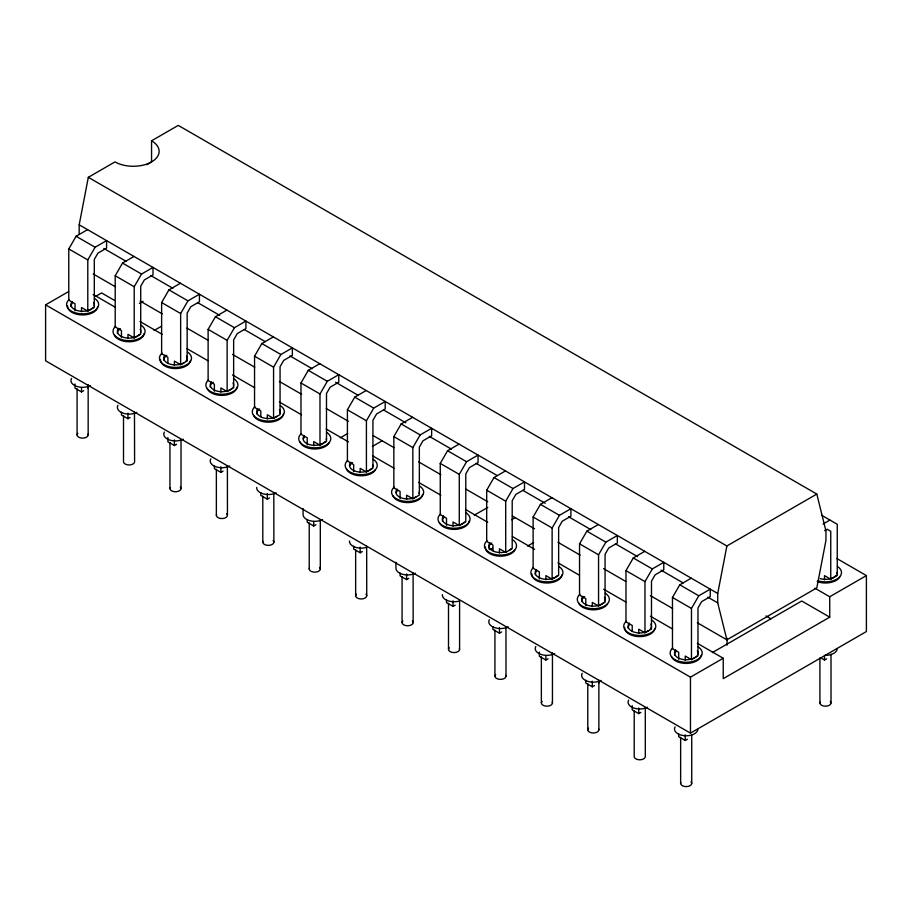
<?xml version="1.0" encoding="UTF-8"?>
<svg xmlns="http://www.w3.org/2000/svg" width="912" height="912" viewBox="0 0 912 912"><rect width="100%" height="100%" fill="white"/><g stroke="black" fill="none" stroke-linecap="round" stroke-linejoin="round"><path stroke-width="1.37" d="M79.184 234.213L79.184 224.808L88.316 177.316L115.003 161.903A25.855 14.923 0 0 0 151.563 161.903L151.563 140.801L178.25 125.389L816.81 494.065L825.953 531.001L825.953 540.406L816.81 587.898L726.875 639.825L697.292 622.736M726.875 639.825L717.733 602.889L717.733 593.473L726.875 545.98L816.81 494.065M75.035 310.787L75.035 303.753L68.776 300.139L68.776 248.942L76.095 236.276L87.575 229.642M87.791 311.117L87.791 259.909L95.099 247.243L106.579 240.62L106.579 248.132L97.949 253.114L94.301 259.453L94.301 307.355L87.791 311.117L81.533 307.504L81.533 311.733M121.456 337.588L121.456 330.554L115.208 326.952L115.208 275.743L122.516 263.078L133.996 256.454M134.212 337.919L134.212 286.721L141.531 274.056L153.011 267.421L153.011 274.945L144.381 279.916L140.722 286.254L140.722 334.168L134.212 337.919L127.965 334.316L127.965 338.534M167.888 362.987L167.888 357.356L161.629 353.753L161.629 302.545L168.948 289.879L180.428 283.256M180.644 364.732L180.644 313.523L187.952 300.857L199.432 294.234L199.432 301.747L190.802 306.728L187.154 313.055L187.154 360.97L180.644 364.732L174.397 361.118L174.397 365.336M214.377 391.237L214.377 384.203L208.118 380.589L208.118 329.392L215.437 316.726L226.917 310.091M227.134 391.567L227.134 340.358L234.441 327.704L245.921 321.07L245.921 328.582L237.291 333.564L233.643 339.902L233.643 387.805L227.134 391.567L220.886 387.953L220.886 392.183M260.798 416.636L260.798 411.004L254.551 407.402L254.551 356.193L261.858 343.528L273.338 336.904M273.566 418.369L273.566 367.171L280.873 354.506L292.353 347.871L292.353 355.395L283.723 360.377L280.064 366.704L280.064 414.618L273.566 418.369L267.307 414.766L267.307 418.984M307.23 444.851L307.23 437.806L300.983 434.203L300.983 382.994L308.29 370.329L319.77 363.706M319.987 445.181L319.987 393.973L327.305 381.307L338.774 374.684L338.774 382.196L330.155 387.178L326.496 393.505L326.496 441.419L319.987 445.181L313.739 441.568L313.739 445.786M353.662 471.652L353.662 464.618L347.404 461.005L347.404 409.807L354.722 397.142L366.202 390.507M366.419 471.983L366.419 420.774L373.726 408.109L385.206 401.485L385.206 408.998L376.576 413.98L372.928 420.318L372.928 468.221L366.419 471.983L360.16 468.369L360.16 472.598M400.083 498.454L400.083 491.42L393.836 487.806L393.836 436.609L401.143 423.943L412.623 417.32M412.84 498.784L412.84 447.587L420.158 434.921L431.638 428.287L431.638 435.799L423.008 440.781L419.349 447.119L419.349 495.034L412.84 498.784L406.592 495.182L406.592 499.4M446.515 525.255L446.515 518.221L440.257 514.619L440.257 463.41L447.575 450.745L459.055 444.121M459.272 525.586L459.272 474.388L466.579 461.723L478.059 455.099L478.059 462.612L469.429 467.594L465.781 473.921L465.781 521.835L459.272 525.586L453.025 521.983L453.025 526.201M492.936 550.654L492.936 545.034L486.689 541.42L486.689 490.211L493.996 477.557L505.476 470.923M505.704 552.398L505.704 501.19L513.011 488.524L524.491 481.901L524.491 489.413L515.861 494.395L512.202 500.722L512.202 548.636L505.704 552.398L499.445 548.785L499.445 553.003M539.368 578.869L539.368 571.835L533.121 568.222L533.121 517.024L540.428 504.359L551.908 497.724M552.125 579.2L552.125 527.991L559.444 515.337L570.912 508.702L570.912 516.215L562.294 521.197L558.634 527.535L558.634 575.438L552.125 579.2L545.878 575.586L545.878 579.815M585.8 605.671L585.8 598.637L579.542 595.034L579.542 543.826L586.861 531.16L598.34 524.537M598.557 606.001L598.557 554.804L605.864 542.138L617.344 535.515L617.344 543.028L608.714 548.009L605.066 554.336L605.066 602.251L598.557 606.001L592.298 602.399L592.298 606.617M632.221 631.07L632.221 625.438L625.974 621.836L625.974 570.627L633.281 557.962L644.761 551.338M644.978 632.814L644.978 581.605L652.297 568.94L663.776 562.316L663.776 569.829L655.147 574.811L651.487 581.138L651.487 629.052L644.978 632.814L638.731 629.2L638.731 633.418M678.71 659.319L678.71 652.285L672.463 648.671L672.463 597.474L679.771 584.809L691.25 578.185M691.467 659.65L691.467 608.441L698.786 595.787L710.266 589.152L710.266 596.665L701.636 601.646L697.976 607.985L697.976 655.888L691.467 659.65L685.22 656.036L685.22 660.265M146.684 164.719L151.563 161.903A25.855 14.923 0 0 0 151.563 140.801M836.806 558.497L866.4 575.586L866.4 631.549L690.464 733.123L45.6 360.81L45.6 304.847L68.651 291.544M95.464 296.457L101.585 292.934L114.205 300.219M139.399 303.422L143.07 301.302M154.094 330.497L161.435 326.257M75.035 383.952L75.035 388.181L81.533 391.932L83.71 390.678M121.456 412.167L121.456 414.983L127.965 418.733L130.131 417.491M167.888 437.566L167.888 441.784L174.397 445.546L176.563 444.292M214.377 465.815L214.377 468.631L220.886 472.382L223.052 471.128M340.324 437.794L347.666 433.553M260.798 492.617L260.798 495.433L267.307 499.183L269.485 497.941M372.415 446.424L382.208 440.77M307.23 519.418L307.23 522.234L313.739 525.996L315.905 524.742M353.662 546.231L353.662 549.035L360.16 552.797L362.338 551.543M474.32 515.155L487.783 507.38M400.083 573.032L400.083 575.848L406.592 579.599L408.758 578.345M511.609 519.726L515.28 517.606M527.524 546.094L533.634 542.56M446.515 599.834L446.515 602.65L453.025 606.412L455.191 605.158M492.936 626.635L492.936 629.451L499.445 633.213L501.623 631.959M539.368 652.034L539.368 656.264L545.878 660.014L548.044 658.76M823.069 524.035L829.954 520.057M824.63 530.636L827.104 529.211L830.752 531.32L830.752 579.234L824.505 575.632L824.505 579.85M585.8 680.249L585.8 683.065L592.298 686.816L594.476 685.573M830.752 579.234L837.262 575.483L837.262 524.275L821.632 515.257M712.363 652.593L801.728 600.997L829.726 617.162L829.726 596.756L866.4 575.586M45.6 304.847L690.464 677.16L723.227 658.247L723.227 678.653L829.726 617.162M632.221 705.649L632.221 709.867L638.731 713.629L640.897 712.375M678.71 733.898L678.71 736.714L685.22 740.464L687.386 739.21M820.162 657.552L824.505 660.049L826.671 658.795M814.929 588.217L829.726 596.756M88.316 177.316L726.875 545.98M766.023 615.942L770.948 618.792M79.184 224.808L717.733 593.473M103.831 248.452L126.027 261.265M150.674 275.492L172.87 288.306M197.528 302.545L219.712 315.347M244.37 329.585L265.324 341.681M289.982 355.919L312.166 368.733M335.593 382.253L357.778 395.067M383.667 410.012L405.851 422.826M429.278 436.346L451.463 449.149M476.121 463.387L497.074 475.483M522.964 490.428L545.159 503.242M568.575 516.762L590.771 529.576M615.418 543.814L637.613 556.628M661.029 570.148L683.225 582.962M707.872 597.189L717.733 602.889M76.095 236.276L95.099 247.243M122.516 263.078L141.531 274.056M168.948 289.879L187.952 300.857M215.437 316.726L234.441 327.704M261.858 343.528L280.873 354.506M308.29 370.329L327.305 381.307M354.722 397.142L373.726 408.109M401.143 423.943L420.158 434.921M447.575 450.745L466.579 461.723M493.996 477.557L513.011 488.524M540.428 504.359L559.444 515.337M586.861 531.16L605.864 542.138M633.281 557.962L652.297 568.94M679.771 584.809L698.786 595.787M68.776 248.942L87.791 259.909M115.208 275.743L134.212 286.721M161.629 302.545L180.644 313.523M208.118 329.392L227.134 340.358M254.551 356.193L273.566 367.171M300.983 382.994L319.987 393.973M347.404 409.807L366.419 420.774M393.836 436.609L412.84 447.587M440.257 463.41L459.272 474.388M486.689 490.211L505.704 501.19M533.121 517.024L552.125 527.991M579.542 543.826L598.557 554.804M625.974 570.627L644.978 581.605M672.463 597.474L691.467 608.441M93.252 273.999L115.436 286.813M140.095 301.04L162.279 313.853M186.937 328.092L207.89 340.187M232.549 354.426L254.733 367.228M279.391 381.467L301.587 394.28M326.234 408.508L348.43 421.321M373.076 435.56L394.041 447.655M418.688 461.894L440.884 474.707M465.542 488.935L487.726 501.748M512.384 515.987L534.569 528.789M557.996 542.321L580.18 555.123M603.607 568.655L625.792 581.457M650.45 595.696L672.634 608.509M93.149 294.473L115.345 307.287M140.003 321.526L162.199 334.339M186.857 348.578L207.822 360.685M232.48 374.923L254.676 387.737M279.334 401.975L301.53 414.789M326.188 429.028L348.384 441.841M373.042 456.08L394.007 468.175M418.665 482.414L440.861 495.227M465.519 509.466L487.715 522.28M512.373 536.518L534.569 549.332M557.996 562.852L578.96 574.959M603.619 589.198L625.814 602.011M650.473 616.25L672.668 629.063M697.327 643.302L723.227 658.247M831.014 654.189L831.014 702.992M824.505 655.831L824.505 660.049M819.922 658.373L819.922 702.992M727.069 638.229L727.069 645.194M691.729 734.605L691.729 783.408M690.464 677.16L690.464 733.123M685.22 734.833L685.22 740.464M680.637 737.386L680.637 783.408M645.297 707.803L645.297 756.607A5.54 3.203 0 0 1 639.757 759.799A5.54 3.203 0 0 1 634.216 756.607L634.216 710.585M638.731 707.997L638.731 713.629M598.876 680.99L598.876 729.794M598.808 680.249L598.808 683.065M592.298 681.196L592.298 686.816M587.784 683.783L587.784 729.794M552.444 652.798L552.444 702.992M545.878 655.796L545.878 660.014M541.363 656.982L541.363 702.992M505.955 626.635L506.012 676.191M499.445 627.581L499.445 633.213M494.931 630.169L494.931 676.191M459.591 600.575L459.591 649.378M453.025 600.78L453.025 606.412M448.499 603.368L448.499 649.378M413.102 573.032L413.159 622.577M406.592 573.979L406.592 579.599M402.078 576.566L402.078 622.577M395.933 562.225L395.933 567.823A11.696 6.76 0 0 0 402.545 574.286A11.696 6.76 0 0 0 415.416 573.238M366.67 546.231L366.738 595.775M360.16 547.166L360.16 552.797M355.646 549.754L355.646 595.775M320.306 520.159L320.306 568.974M313.739 521.767L313.739 525.996M309.225 522.952L309.225 568.974M303.08 508.611L303.08 514.208A11.696 6.76 0 0 0 309.692 520.672A11.696 6.76 0 0 0 322.563 519.623M273.817 492.617L273.874 542.161M267.307 493.563L267.307 499.183M262.793 496.151L262.793 542.161M227.384 465.815L227.453 515.36M220.886 466.75L220.886 472.382M216.361 469.349L216.361 515.36M181.021 439.755L181.021 488.558M174.397 439.915L174.397 445.546M169.94 442.537L169.94 488.558M134.474 412.167L134.6 461.746A5.54 3.203 0 0 1 129.048 464.949A5.54 3.203 0 0 1 123.508 461.746L123.508 415.735M127.965 413.113L127.965 418.733M88.168 384.75L88.168 434.944M88.042 385.366L88.042 388.181M81.533 387.714L81.533 391.932M77.087 388.934L77.087 434.944M283.336 413.98A15.025 8.675 0 0 1 269.462 422.153A15.025 8.675 0 0 1 253.627 415.279M701.18 655.226A15.025 8.675 0 0 1 687.317 663.389A15.025 8.675 0 0 1 671.483 656.515M97.63 306.763A15.025 8.675 0 0 1 81.795 314.936A15.025 8.675 0 0 1 67.625 305.805M654.759 628.425A15.025 8.675 0 0 1 638.924 636.599A15.025 8.675 0 0 1 624.754 627.456M514.744 550.232A15.025 8.675 0 0 1 497.69 556.046A15.025 8.675 0 0 1 485.469 547.04M561.906 574.811A15.025 8.675 0 0 1 546.071 582.985A15.025 8.675 0 0 1 531.901 573.842M469.042 521.197A15.025 8.675 0 0 1 455.179 529.37A15.025 8.675 0 0 1 439.345 522.496M329.038 443.015A15.025 8.675 0 0 1 313.933 448.966A15.025 8.675 0 0 1 300.059 442.081M607.597 603.835A15.025 8.675 0 0 1 592.492 609.797A15.025 8.675 0 0 1 578.63 602.912M375.459 469.817A15.025 8.675 0 0 1 360.354 475.768A15.025 8.675 0 0 1 346.492 468.882M422.621 494.395A15.025 8.675 0 0 1 408.747 502.569A15.025 8.675 0 0 1 392.912 495.695M190.483 360.377A15.025 8.675 0 0 1 174.648 368.551A15.025 8.675 0 0 1 160.478 359.408M236.903 387.178A15.025 8.675 0 0 1 223.041 395.341A15.025 8.675 0 0 1 207.206 388.466M839.747 577.034A15.025 8.675 0 0 1 817.243 581.582M674.584 655.112A11.617 6.703 0 0 1 675.815 651.715M71.033 306.66A11.617 6.703 0 0 1 72.253 303.263M628.163 628.311A11.617 6.703 0 0 1 629.394 624.914M581.731 601.51A11.617 6.703 0 0 1 584.672 596.665M535.298 574.708A11.617 6.703 0 0 1 536.53 571.3M489.436 549.617A11.617 6.703 0 0 1 491.819 543.05M442.445 521.094A11.617 6.703 0 0 1 443.677 517.697M256.739 413.877A11.617 6.703 0 0 1 259.681 409.032M303.388 438.934A11.617 6.703 0 0 1 304.391 437.281M210.307 387.064A11.617 6.703 0 0 1 213.248 382.231M163.886 360.263A11.617 6.703 0 0 1 166.816 355.418M349.82 465.736A11.617 6.703 0 0 1 352.534 462.635M396.253 492.537A11.617 6.703 0 0 1 397.256 490.895M144.05 333.564A15.025 8.675 0 0 1 130.188 341.738A15.025 8.675 0 0 1 114.353 334.864M117.454 333.461A11.617 6.703 0 0 1 120.395 328.616M87.974 434.123A5.54 3.203 0 0 1 81.898 438.113A5.54 3.203 0 0 1 77.828 433.348M90.425 385.594A11.696 6.76 0 0 1 76.22 386.221A11.696 6.76 0 0 1 71.512 378.457M94.574 298.384A16.028 9.257 0 0 1 94.312 310.889A16.028 9.257 0 0 1 72.709 311.836A16.028 9.257 0 0 1 69.209 299.489M93.058 307.606A11.696 6.749 0 0 1 77.349 310.582A11.696 6.749 0 0 1 72.185 301.519M93.731 302.453A11.696 6.749 0 0 1 94.073 305.942M459.397 648.557A5.54 3.203 0 0 1 453.321 652.559A5.54 3.203 0 0 1 449.251 647.782M459.329 601.031A11.696 6.76 0 0 1 442.366 594.624M465.998 512.829A16.028 9.257 0 0 1 465.736 525.335A16.028 9.257 0 0 1 444.133 526.27A16.028 9.257 0 0 1 440.633 513.923M464.482 522.04A11.696 6.749 0 0 1 460.446 524.639M459.568 524.947A11.696 6.749 0 0 1 445.877 523.83A11.696 6.749 0 0 1 443.608 515.953M180.28 486.951A5.54 3.203 0 0 1 176.198 491.728A5.54 3.203 0 0 1 170.122 487.726M183.278 439.208A11.696 6.76 0 0 1 169.073 439.823A11.696 6.76 0 0 1 164.365 432.06M187.427 351.998A16.028 9.257 0 0 1 187.165 364.504A16.028 9.257 0 0 1 165.574 365.438A16.028 9.257 0 0 1 162.062 353.104M186.584 356.056A11.696 6.749 0 0 1 185.911 361.209M184.201 362.668A11.696 6.749 0 0 1 168.891 363.74A11.696 6.749 0 0 1 165.049 355.121M365.997 594.179A5.54 3.203 0 0 1 361.186 598.979A5.54 3.203 0 0 1 356.387 594.179M366.464 547.417A11.696 6.76 0 0 1 349.513 541.021M373.145 459.215A16.028 9.257 0 0 1 372.883 471.721A16.028 9.257 0 0 1 351.28 472.655A16.028 9.257 0 0 1 347.768 460.321M371.629 468.426A11.696 6.749 0 0 1 355.919 471.413A11.696 6.749 0 0 1 350.755 462.338M372.86 465.006A11.696 6.749 0 0 1 372.632 466.762M505.829 675.359A5.54 3.203 0 0 1 499.753 679.36A5.54 3.203 0 0 1 495.672 674.584M490.679 549.503A11.696 6.76 0 0 1 492.674 548.169M508.28 626.84A11.696 6.76 0 0 1 494.065 627.456A11.696 6.76 0 0 1 489.356 619.693M512.419 539.63A16.028 9.257 0 0 1 512.168 552.136A16.028 9.257 0 0 1 490.565 553.071A16.028 9.257 0 0 1 487.054 540.736M510.914 548.842A11.696 6.749 0 0 1 509.192 550.301M506.878 551.452A11.696 6.749 0 0 1 492.685 550.837A11.696 6.749 0 0 1 490.04 542.754M647.554 707.256A11.696 6.76 0 0 1 633.35 707.872A11.696 6.76 0 0 1 628.642 700.108M651.704 620.046A16.028 9.257 0 0 1 651.442 632.552A16.028 9.257 0 0 1 629.85 633.487A16.028 9.257 0 0 1 626.339 621.152M650.86 624.104A11.696 6.749 0 0 1 650.188 629.257M648.478 630.716A11.696 6.749 0 0 1 633.167 631.788A11.696 6.749 0 0 1 629.326 623.17M319.565 567.367A5.54 3.203 0 0 1 315.484 572.143A5.54 3.203 0 0 1 309.407 568.142M326.713 432.413A16.028 9.257 0 0 1 326.45 444.919A16.028 9.257 0 0 1 304.847 445.854A16.028 9.257 0 0 1 301.348 433.519M325.196 441.625A11.696 6.749 0 0 1 309.487 444.611A11.696 6.749 0 0 1 304.323 435.537M326.439 438.205A11.696 6.749 0 0 1 326.211 439.96M412.418 620.981A5.54 3.203 0 0 1 407.618 625.78A5.54 3.203 0 0 1 402.819 620.981M419.566 486.016A16.028 9.257 0 0 1 419.303 498.522A16.028 9.257 0 0 1 397.712 499.468A16.028 9.257 0 0 1 394.201 487.122M416.339 496.687A11.696 6.749 0 0 1 401.029 497.77A11.696 6.749 0 0 1 397.187 489.151M419.292 491.819A11.696 6.749 0 0 1 419.064 493.574M598.682 728.973A5.54 3.203 0 0 1 592.606 732.974A5.54 3.203 0 0 1 588.525 728.198M601.133 680.455A11.696 6.76 0 0 1 586.929 681.07A11.696 6.76 0 0 1 582.209 673.307M605.283 593.233A16.028 9.257 0 0 1 605.021 605.739A16.028 9.257 0 0 1 583.418 606.685A16.028 9.257 0 0 1 579.907 594.339M603.767 602.456A11.696 6.749 0 0 1 588.058 605.431A11.696 6.749 0 0 1 582.893 596.368M604.439 597.303A11.696 6.749 0 0 1 604.77 600.791M226.712 513.764A5.54 3.203 0 0 1 222.631 518.529A5.54 3.203 0 0 1 216.554 514.528M229.71 466.009A11.696 6.76 0 0 1 215.506 466.636A11.696 6.76 0 0 1 210.786 458.873M233.86 378.799A16.028 9.257 0 0 1 233.597 391.305A16.028 9.257 0 0 1 211.994 392.251A16.028 9.257 0 0 1 208.495 379.905M232.343 388.01A11.696 6.749 0 0 1 228.308 390.621M227.43 390.917A11.696 6.749 0 0 1 213.739 389.8A11.696 6.749 0 0 1 211.47 381.923M233.016 382.869A11.696 6.749 0 0 1 233.358 386.357M273.133 540.565A5.54 3.203 0 0 1 269.063 545.342A5.54 3.203 0 0 1 262.987 541.34M276.142 492.822A11.696 6.76 0 0 1 263.26 493.871A11.696 6.76 0 0 1 256.648 487.407M280.28 405.601A16.028 9.257 0 0 1 280.03 418.106A16.028 9.257 0 0 1 258.427 419.053A16.028 9.257 0 0 1 254.915 406.706M277.054 416.271A11.696 6.749 0 0 1 261.744 417.354A11.696 6.749 0 0 1 257.902 408.736M279.448 409.67A11.696 6.749 0 0 1 279.779 413.159M830.273 701.396A5.54 3.203 0 0 1 826.192 706.162A5.54 3.203 0 0 1 820.116 702.16M837.159 648.979A11.696 6.76 0 0 1 824.824 655.352M837.421 566.432A16.028 9.257 0 0 1 838.071 578.322A16.028 9.257 0 0 1 817.893 580.762M835.905 575.643A11.696 6.749 0 0 1 820.196 578.63M837.148 572.223A11.696 6.749 0 0 1 836.92 573.979M136.857 412.406A11.696 6.76 0 0 1 122.653 413.022A11.696 6.76 0 0 1 117.933 405.259M141.007 325.196A16.028 9.257 0 0 1 140.744 337.691A16.028 9.257 0 0 1 119.141 338.637A16.028 9.257 0 0 1 115.642 326.291M139.49 334.408A11.696 6.749 0 0 1 123.781 337.383A11.696 6.749 0 0 1 118.617 328.32M140.163 329.255A11.696 6.749 0 0 1 140.494 332.743M552.25 702.16A5.54 3.203 0 0 1 546.174 706.162A5.54 3.203 0 0 1 542.104 701.396M554.701 653.642A11.696 6.76 0 0 1 540.497 654.269A11.696 6.76 0 0 1 535.789 646.505M558.851 566.432A16.028 9.257 0 0 1 558.589 578.938A16.028 9.257 0 0 1 536.986 579.884A16.028 9.257 0 0 1 533.486 567.538M557.335 575.643A11.696 6.749 0 0 1 541.625 578.63A11.696 6.749 0 0 1 536.461 569.555M690.988 781.812A5.54 3.203 0 0 1 686.907 786.577A5.54 3.203 0 0 1 680.831 782.576M697.862 729.395A11.696 6.76 0 0 1 684.011 735.665A11.696 6.76 0 0 1 675.062 726.921M698.136 646.847A16.028 9.257 0 0 1 697.874 659.353A16.028 9.257 0 0 1 676.271 660.299A16.028 9.257 0 0 1 672.771 647.953M696.62 656.059A11.696 6.749 0 0 1 692.584 658.669M691.706 658.966A11.696 6.749 0 0 1 678.015 657.848A11.696 6.749 0 0 1 675.746 649.971M697.292 650.906A11.696 6.749 0 0 1 697.634 654.394"/></g></svg>
